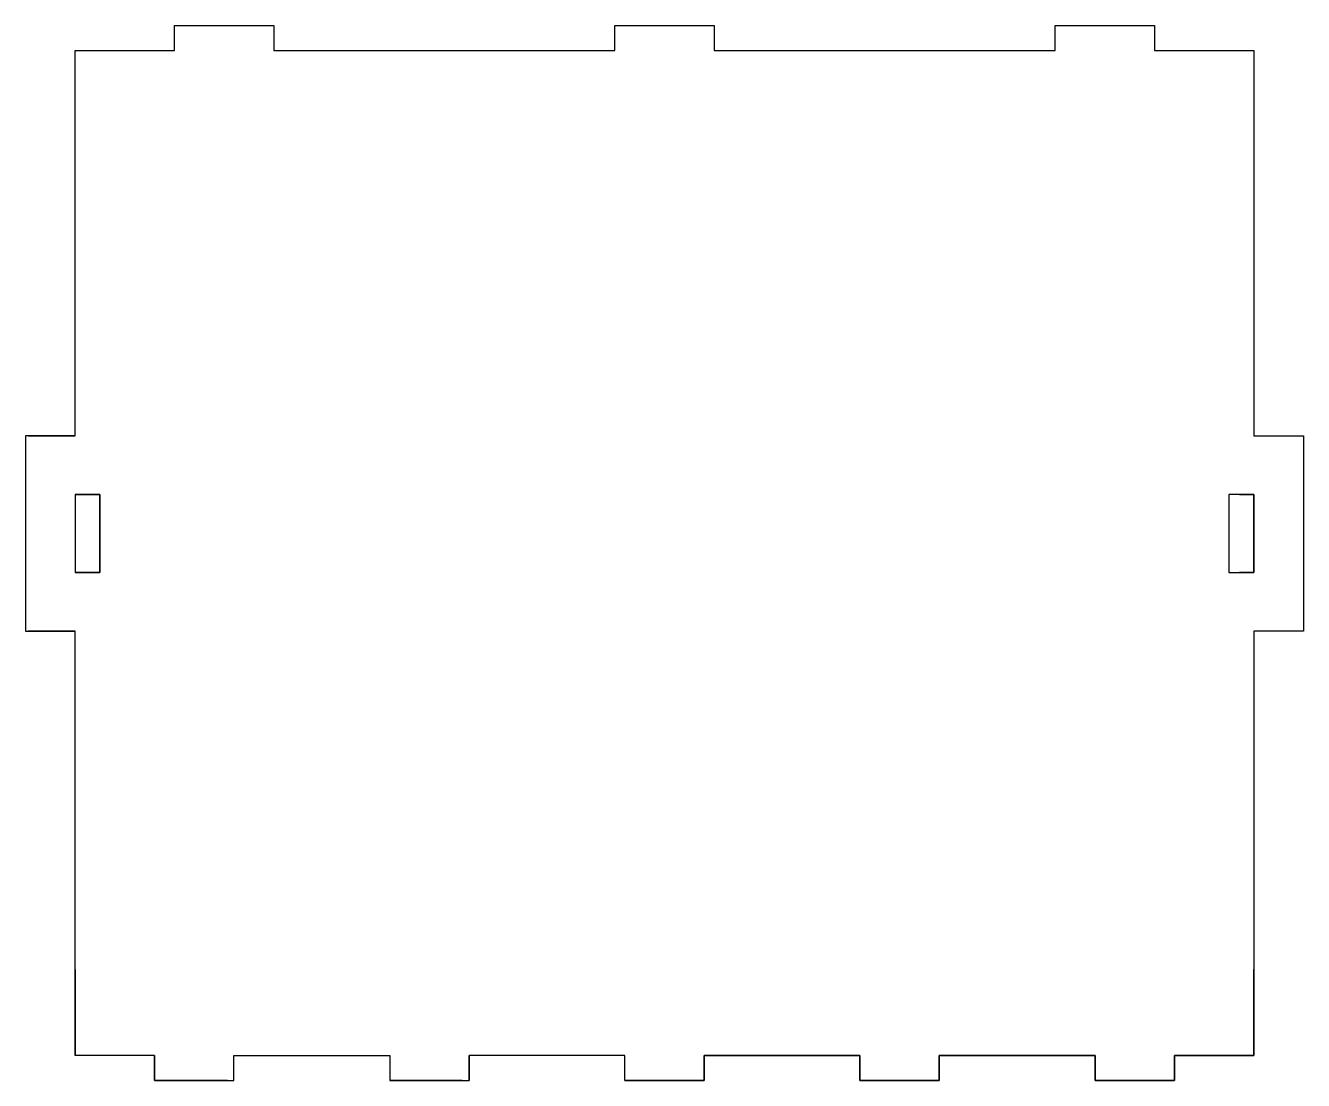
# Model space of a CAD drawing. Header units: inches. Extents: x -0.27 to 6.17, y -2.76 to 2.56.
import ezdxf

# ---------------------------------------------------------------- set-up
doc = ezdxf.new("R2010")
doc.units = ezdxf.units.IN
doc.header["$MEASUREMENT"] = 0

msp = doc.modelspace()

# ---------------------------------------------------------------- linework, layer by layer
for p, q in [((0.4803, 2.4341), (0.4803, 2.5591)), ((0.4803, 2.5591), (0.9803, 2.5591)), ((0.4803, 2.5591), (0.9803, 2.5591)), ((0.748, 2.5591), (0.9803, 2.5591)), ((0.748, 2.5591), (0.9803, 2.5591)), ((0.9803, 2.5591), (0.9803, 2.4341)), ((2.6991, 2.4341), (2.6991, 2.5591)), ((2.6991, 2.5591), (3.1991, 2.5591)), ((2.6991, 2.5591), (3.1991, 2.5591)), ((2.7165, 2.5591), (3.1102, 2.5591)), ((2.7165, 2.5591), (3.1102, 2.5591)), ((3.1991, 2.5591), (3.1991, 2.4341)), ((4.9178, 2.5591), (5.0787, 2.5591)), ((4.9178, 2.5591), (5.0787, 2.5591)), ((4.9178, 2.4341), (4.9178, 2.5591)), ((4.9178, 2.5591), (5.4178, 2.5591)), ((4.9178, 2.5591), (5.4178, 2.5591)), ((5.4178, 2.5591), (5.4178, 2.4341)), ((-0.0197, 0.4921), (-0.0197, 2.4341)), ((-0.0197, 0.4921), (-0.0197, 2.4341)), ((-0.0197, 0.4921), (-0.0197, 2.4341)), ((-0.0197, 2.0718), (-0.0197, 2.4341)), ((-0.0197, 2.4341), (0.4803, 2.4341)), ((-0.0197, 2.4341), (0.4803, 2.4341)), ((0.9803, 2.4341), (2.6991, 2.4341)), ((0.9803, 2.4341), (2.6991, 2.4341)), ((3.1991, 2.4341), (4.9178, 2.4341)), ((3.1991, 2.4341), (4.9178, 2.4341)), ((5.4178, 2.4341), (5.9178, 2.4341)), ((5.4178, 2.4341), (5.9178, 2.4341)), ((5.9178, 2.4341), (5.9178, 0.4921)), ((5.9178, 2.4341), (5.9178, 2.0718)), ((-0.2559, 0.4921), (-0.0197, 0.4921)), ((-0.2559, 0.4921), (-0.0197, 0.4921)), ((5.9178, 0.4921), (6.0827, 0.4921)), ((5.9178, 0.4921), (6.0827, 0.4921)), ((0.0984, 0.1969), (-0.0197, 0.1969)), ((-0.0197, 0.1969), (-0.0197, -0.1969)), ((0.0984, 0.1969), (-0.0197, 0.1969)), ((-0.0197, 0.1969), (-0.0197, -0.1969)), ((5.8465, 0.1969), (5.9178, 0.1969)), ((-0.0197, -0.1969), (0.0984, -0.1969)), ((-0.0197, -0.1969), (0.0984, -0.1969)), ((-0.0197, -0.4921), (-0.2559, -0.4921)), ((-0.0197, -0.4921), (-0.2559, -0.4921)), ((-0.0197, -2.6309), (-0.0197, -0.4921)), ((-0.0197, -2.6309), (-0.0197, -0.4921)), ((-0.0197, -2.6309), (-0.0197, -0.4921)), ((6.0827, -0.4921), (5.9178, -0.4921)), ((6.0827, -0.4921), (5.9178, -0.4921)), ((5.9178, -0.4921), (5.9178, -2.6309)), ((-0.0197, -2.1961), (-0.0197, -2.6309)), ((5.9178, -2.6309), (5.9178, -2.1961)), ((0.3803, -2.6309), (-0.0197, -2.6309)), ((0.3803, -2.6309), (-0.0197, -2.6309)), ((0.3803, -2.7559), (0.3803, -2.6309)), ((0.3803, -2.6309), (0.3803, -2.7559)), ((0.7803, -2.7559), (0.7803, -2.6309)), ((0.7803, -2.6309), (1.5647, -2.6309)), ((0.7803, -2.7559), (0.7803, -2.6309)), ((1.5647, -2.6309), (1.5647, -2.7559)), ((1.5647, -2.6309), (1.5647, -2.7559)), ((1.9647, -2.7559), (1.9647, -2.6309)), ((2.7491, -2.6309), (1.9647, -2.6309)), ((1.9647, -2.6309), (1.9647, -2.7559)), ((2.7491, -2.6309), (1.9647, -2.6309)), ((2.7491, -2.7559), (2.7491, -2.6309)), ((2.7491, -2.7559), (2.7491, -2.6309)), ((3.1491, -2.6309), (3.1491, -2.7559)), ((3.1491, -2.6309), (3.9334, -2.6309)), ((3.1491, -2.7559), (3.1491, -2.6309)), ((3.9334, -2.6309), (3.1491, -2.6309)), ((3.9334, -2.6309), (3.9334, -2.7559)), ((3.9334, -2.7559), (3.9334, -2.6309)), ((4.3334, -2.6309), (4.3334, -2.7559)), ((4.3334, -2.6309), (5.1178, -2.6309)), ((4.3334, -2.7559), (4.3334, -2.6309)), ((5.1178, -2.6309), (4.3334, -2.6309)), ((5.1178, -2.6309), (5.1178, -2.7559)), ((5.1178, -2.7559), (5.1178, -2.6309)), ((5.5178, -2.6309), (5.5178, -2.7559)), ((5.5178, -2.6309), (5.9178, -2.6309)), ((5.5178, -2.7559), (5.5178, -2.6309)), ((5.9178, -2.6309), (5.5178, -2.6309)), ((5.5178, -2.6309), (5.9178, -2.6309)), ((0.748, -2.7559), (0.3803, -2.7559)), ((0.748, -2.7559), (0.3803, -2.7559)), ((0.3803, -2.7559), (0.7803, -2.7559)), ((0.3803, -2.7559), (0.7803, -2.7559)), ((0.3803, -2.7559), (0.7803, -2.7559)), ((1.9291, -2.7559), (1.5647, -2.7559)), ((1.9291, -2.7559), (1.5647, -2.7559)), ((1.5647, -2.7559), (1.9647, -2.7559)), ((1.5647, -2.7559), (1.9647, -2.7559)), ((1.5647, -2.7559), (1.9647, -2.7559)), ((3.1102, -2.7559), (2.7491, -2.7559)), ((3.1102, -2.7559), (2.7491, -2.7559)), ((3.1491, -2.7559), (2.7491, -2.7559)), ((2.7491, -2.7559), (3.1491, -2.7559)), ((2.7491, -2.7559), (3.1491, -2.7559)), ((4.2913, -2.7559), (3.9334, -2.7559)), ((4.2913, -2.7559), (3.9334, -2.7559)), ((4.3334, -2.7559), (3.9334, -2.7559)), ((3.9334, -2.7559), (4.3334, -2.7559)), ((3.9334, -2.7559), (4.3334, -2.7559)), ((5.4724, -2.7559), (5.1178, -2.7559)), ((5.4724, -2.7559), (5.1178, -2.7559)), ((5.5178, -2.7559), (5.1178, -2.7559)), ((5.1178, -2.7559), (5.5178, -2.7559)), ((5.1178, -2.7559), (5.5178, -2.7559))]:
    msp.add_line(p, q)
for points in [[(-0.0197, 0.4921), (-0.2697, 0.4921), (-0.2697, -0.4921), (-0.0197, -0.4921)], [(5.9178, 0.4921), (6.1678, 0.4921), (6.1678, -0.4921), (5.9178, -0.4921)], [(-0.0197, -0.1969), (0.1053, -0.1969), (0.1053, 0.1969), (-0.0197, 0.1969)], [(-0.0197, -0.1969), (0.1053, -0.1969), (0.1053, 0.1969), (-0.0197, 0.1969)], [(-0.0197, 0.1969), (0.1053, 0.1969), (0.1053, -0.1969), (-0.0197, -0.1969)], [(5.9178, 0.1969), (5.9178, -0.1969), (5.8465, -0.1969)]]:
    msp.add_lwpolyline(points)
for points in [[(-0.0197, -0.1969), (0.1053, -0.1969), (0.1053, 0.1969), (-0.0197, 0.1969)], [(-0.0197, 0.1969), (-0.0197, -0.1969), (0.1053, -0.1969), (0.1053, 0.1969)], [(-0.0197, 0.1969), (-0.0197, -0.1969), (0.1053, -0.1969), (0.1053, 0.1969)], [(5.9178, 0.1969), (5.7928, 0.1969), (5.7928, -0.1969), (5.9178, -0.1969)], [(5.7928, 0.1969), (5.7928, -0.1969), (5.9178, -0.1969), (5.9178, 0.1969)]]:
    msp.add_lwpolyline(points, close=True)

doc.saveas('drawing.dxf')
